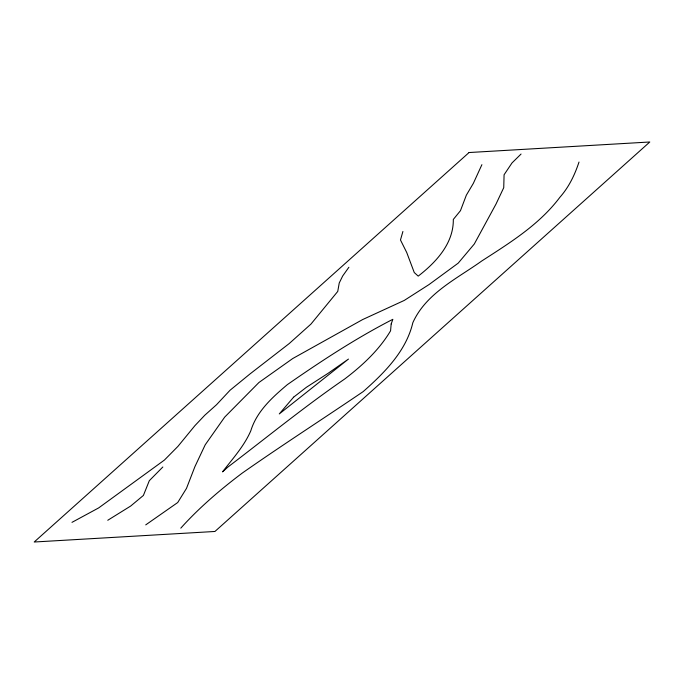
<?xml version="1.0" encoding="UTF-8"?>
<svg xmlns="http://www.w3.org/2000/svg" width="684" height="684" viewBox="0 0 684 684"><rect width="100%" height="100%" fill="white"/><g stroke="black" fill="none" stroke-linecap="round" stroke-linejoin="round"><path stroke-width="1.03" d="M402.91 231.483L400.473 239.973L406.724 252.507L414.265 272.548L418.206 276.114C436.016 262.374 453.672 243.427 453.312 219.444L460.46 210.681L466.343 195.171L473.337 183.38L481.904 164.673M579.006 162.048C574.722 174.967 568.994 186.971 559.88 197.3C539.334 224.651 510.007 242.743 481.69 261.031C456.844 278.79 425.978 293.376 412.837 322.694C406.176 351.131 384.365 372.883 363.195 391.59C323.036 418.864 282.167 445.122 242.41 472.977A248.873 83.482 -28.2 0 0 180.798 528.151M348.891 267.256L342.693 275.96L339.238 282.988L337.751 291.418L310.955 324.088L289.212 343.556L250.045 373.909L230.046 390.248L216.563 404.689L204.781 415.239L194.889 425.679L177.925 446.387L164.399 460.076L98.676 507.904L71.982 522.354M162.843 466.992L149.317 480.681L143.401 495.438L130.687 506.04L107.756 520.276M521.054 154.045L512.025 162.92L504.082 174.762L503.74 187.681L496.011 204.063L474.286 244.017L458.186 263.16L428.988 284.587L404.244 300.438L362.657 319.556L292.743 358.527L258.945 382.493L224.694 417.112L205.217 444.797L194.914 466.642L186.493 488.376L177.712 502.535L145.726 524.885M391.18 323.959L390.564 330.825C379.15 350.02 362.323 365.589 344.676 379.013C304.5 406.638 266.76 437.503 227.969 466.992L222.531 471.857C232.68 458.673 244.137 446.199 250.814 430.766C256.765 411.323 272.317 397.344 287.357 384.63C321.335 361.007 356.031 338.178 392.855 319.308L391.18 323.959M293.607 397.165L279.286 413.931L348.464 359.074L328.354 373.139L306.364 387.315L293.607 397.165M469.062 152.532L34.2 542.01L214.938 531.468L649.8 141.99L469.062 152.532"/></g></svg>
